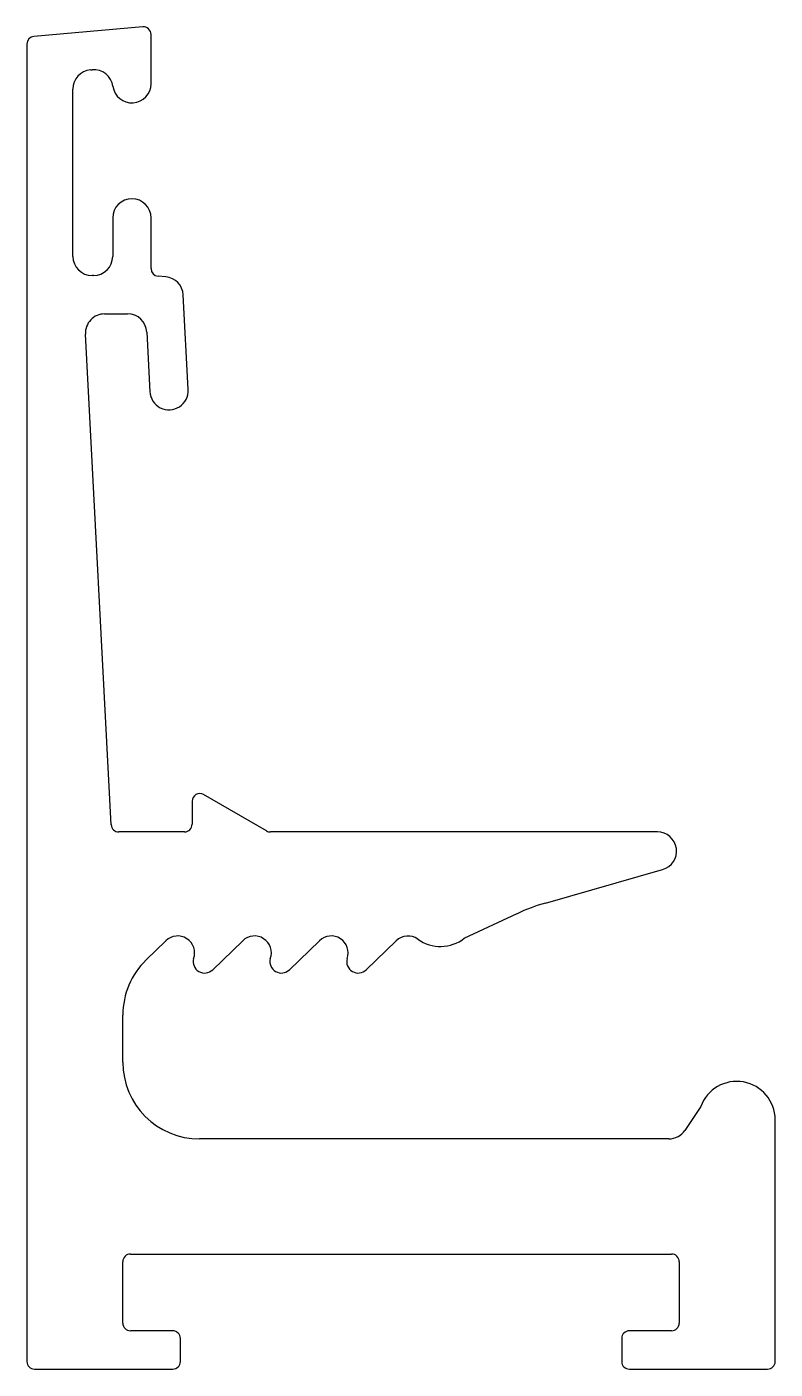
# Model space of a CAD drawing. Extents: x 0.6 to 20.1, y 0.8 to 35.8.
import ezdxf

# ---------------------------------------------------------------- set-up
doc = ezdxf.new("R2010")
doc.units = 0
doc.layers.get('0').update_dxf_attribs({"linetype": 'CONTINUOUS'})

msp = doc.modelspace()

# ---------------------------------------------------------------- linework, layer by layer
for p, q in [((3.64, 35.815), (0.802, 35.566)), ((0.62, 35.367), (0.62, 1.034)), ((3.857, 34.334), (3.857, 35.615)), ((2.276, 34.691), (2.323, 34.695)), ((1.82, 29.834), (1.82, 34.193)), ((2.857, 30.834), (2.857, 29.834)), ((3.857, 29.517), (3.857, 30.834)), ((2.357, 29.334), (2.32, 29.334)), ((4.239, 29.3), (4.04, 29.318)), ((4.824, 26.36), (4.695, 28.828)), ((2.646, 28.334), (3.245, 28.334)), ((2.817, 15.023), (2.147, 27.807)), ((3.744, 27.86), (3.826, 26.307)), ((6.866, 14.86), (5.227, 15.807)), ((4.927, 15.634), (4.927, 15.034)), ((4.727, 14.834), (3.017, 14.834)), ((17.05, 14.834), (6.966, 14.834)), ((14.132, 12.98), (17.187, 13.853)), ((12.02, 12.064), (13.393, 12.704)), ((3.727, 11.497), (4.244, 11.999)), ((5.463, 11.241), (6.244, 11.999)), ((7.463, 11.241), (8.244, 11.999)), ((9.463, 11.241), (10.244, 11.999)), ((3.12, 8.834), (3.12, 10.062)), ((18.18, 7.676), (17.768, 7.057)), ((20.12, 1.034), (20.12, 7.334)), ((17.352, 6.834), (5.12, 6.834)), ((3.12, 2.034), (3.12, 3.634)), ((3.32, 3.834), (17.42, 3.834)), ((17.62, 3.634), (17.62, 2.034)), ((4.42, 1.834), (3.32, 1.834)), ((17.42, 1.834), (16.32, 1.834)), ((4.62, 1.034), (4.62, 1.634)), ((16.12, 1.634), (16.12, 1.034)), ((0.82, 0.834), (4.42, 0.834)), ((16.32, 0.834), (19.92, 0.834))]:
    msp.add_line(p, q)
for centre, radius, start, end in [((3.657, 35.615), 0.2, 360, 95), ((0.82, 35.367), 0.2, 95, 180), ((2.32, 34.193), 0.5, 95, 180), ((2.367, 34.197), 0.5, 7.825, 95), ((3.357, 34.334), 0.5, 187.825, 0), ((3.357, 30.834), 0.5, 0, 180), ((2.32, 29.834), 0.5, 180, 270), ((2.357, 29.834), 0.5, 270, 0), ((4.057, 29.517), 0.2, 180, 265), ((4.196, 28.802), 0.5, 3, 85), ((2.646, 27.834), 0.5, 90, 183), ((3.245, 27.834), 0.5, 3, 90), ((4.325, 26.334), 0.5, 183, 3), ((5.127, 15.634), 0.2, 60, 180), ((3.017, 15.034), 0.2, 183, 270), ((4.727, 15.034), 0.2, 270, 0), ((6.966, 15.034), 0.2, 240, 270), ((17.05, 14.334), 0.5, 285.9454, 90), ((15.506, 8.172), 5, 105.9454, 114.9892), ((4.551, 11.683), 0.44, 340, 134.1356), ((6.551, 11.683), 0.44, 340, 134.1356), ((8.551, 11.683), 0.44, 340, 134.1356), ((10.551, 11.683), 0.44, 53.9406, 134.1356), ((11.398, 12.848), 1, 233.9406, 308.4336), ((5.12, 10.062), 2, 134.1356, 180), ((5.254, 11.457), 0.3, 165.2676, 314.1356), ((7.254, 11.457), 0.3, 165.2676, 314.1356), ((9.254, 11.457), 0.3, 165.2676, 314.1356), ((5.12, 8.834), 2, 180, 270), ((19.12, 7.334), 1, 360, 160), ((17.352, 7.334), 0.5, 270, 326.3589), ((3.32, 3.634), 0.2, 90, 180), ((17.42, 3.634), 0.2, 0, 90), ((3.32, 2.034), 0.2, 180, 270), ((4.42, 1.634), 0.2, 0, 90), ((16.32, 1.634), 0.2, 90, 180), ((17.42, 2.034), 0.2, 270, 0), ((0.82, 1.034), 0.2, 180, 270), ((4.42, 1.034), 0.2, 270, 0), ((16.32, 1.034), 0.2, 180, 270), ((19.92, 1.034), 0.2, 270, 0)]:
    msp.add_arc(centre, radius, start, end)

doc.saveas('drawing.dxf')
